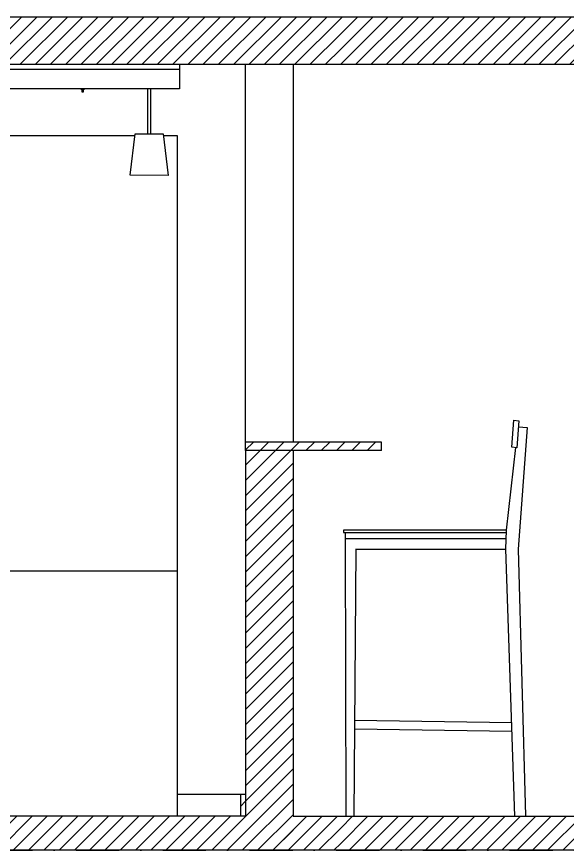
# Model space of a CAD drawing. Header units: millimetres. Extents: x 15064 to 17168, y 16262 to 17454.
# Drawn here: x 16500.8 to 16662.8, y 17181.3 to 17426.3 of the extents above; entities that cross this region are included whole.
import ezdxf

# ---------------------------------------------------------------- set-up
doc = ezdxf.new("R2010")
doc.units = ezdxf.units.MM
doc.linetypes.add('TRATTOPUNTO', pattern=[25.4, 12.7, -6.35, 0, -6.35])
for name, color, linetype in [('ACCESSORI - furniture', 81, 'Continuous'), ('muri', 30, 'Continuous'), ('muri non sezionati', 31, 'Continuous'), ('piastrelle', 11, 'Continuous'), ('sezioni', 235, 'Continuous')]:
    doc.layers.add(name, color=color, linetype=linetype)
pattern_1 = [(45, (-4e-12, 533.2703), (-2.24506403, 2.24506403), [])]
pattern_2 = [(45, (0, 533.2703), (-2.24506403, 2.24506403), [])]

msp = doc.modelspace()

# ---------------------------------------------------------------- hatches: boundary and pattern name
h = msp.add_hatch()
h.set_pattern_fill('ANSI31', color=256)
h.set_pattern_definition(pattern_2)
h.paths.add_polyline_path([(16608.12, 17301.26), (16568.12, 17301.26), (16568.12, 17298.76), (16608.12, 17298.76)])
at = {"layer": 'muri'}
h = msp.add_hatch(dxfattribs=at)
h.set_pattern_fill('ANSI31', color=256)
h.set_pattern_definition(pattern_1)
h.paths.add_polyline_path([(16268.62, 17181.26), (16582.12, 17181.26), (16582.12, 17298.76), (16568.12, 17298.76), (16568.12, 17191.26), (16282.62, 17191.26), (16282.62, 17412.26), (16568.12, 17412.26), (16596.12, 17412.26), (16596.12, 17426.26), (16268.62, 17426.26)])
h = msp.add_hatch(dxfattribs=at)
h.set_pattern_fill('ANSI31', color=256)
h.set_pattern_definition(pattern_2)
h.paths.add_polyline_path([(16880.36, 17426.26), (16596.12, 17426.26), (16596.12, 17412.26), (16866.36, 17412.26), (16866.36, 17191.26), (16596.12, 17191.26), (16596.12, 17181.26), (16880.36, 17181.26)])
at = {"layer": 'piastrelle'}
h = msp.add_hatch(dxfattribs=at)
h.set_pattern_fill('ANSI31', color=256)
h.set_pattern_definition(pattern_1)
h.paths.add_polyline_path([(16284.12, 17197.76), (16282.62, 17197.76), (16282.62, 17191.26), (16284.12, 17191.26)])
h.paths.add_polyline_path([(16568.12, 17197.76), (16566.62, 17197.76), (16566.62, 17191.26), (16568.12, 17191.26)])

# ---------------------------------------------------------------- linework, layer by layer
for p, q in [((16535.56, 17391.26), (16488.62, 17391.26)), ((16548.12, 17391.26), (16544, 17391.26)), ((16548.12, 17191.26), (16548.12, 17391.26)), ((16650.9, 17305.5), (16648.28, 17269.77)), ((16648.35, 17305.71), (16650.9, 17305.5)), ((16608.12, 17301.26), (16568.12, 17301.26)), ((16568.12, 17298.76), (16568.12, 17301.26)), ((16608.12, 17298.76), (16608.12, 17301.26)), ((16644.86, 17275.32), (16647.65, 17299.61)), ((16608.12, 17298.76), (16568.12, 17298.76)), ((16644.64, 17269.77), (16644.86, 17275.32)), ((16644.76, 17272.8), (16597.4, 17272.8)), ((16597.41, 17272.8), (16597.59, 17191.26)), ((16597.54, 17272.8), (16597.54, 17274.67)), ((16600.51, 17269.77), (16599.97, 17191.28)), ((16600.5, 17269.77), (16644.64, 17269.77)), ((16647.36, 17191.28), (16644.64, 17269.77)), ((16648.28, 17269.77), (16650.47, 17191.39)), ((16548.12, 17263.26), (16488.61, 17263.26)), ((16600.16, 17219.47), (16646.41, 17218.83)), ((16646.49, 17216.22), (16600.14, 17216.86)), ((16548.12, 17191.26), (16488.6, 17191.26)), ((16548.12, 17191.26), (16488.62, 17191.26))]:
    msp.add_line(p, q)
for points in [[(16647.03, 17307.68), (16648.48, 17307.53), (16647.93, 17299.59), (16646.48, 17299.73), (16647.03, 17307.68)], [(16644.86, 17275.32), (16596.94, 17275.32), (16596.94, 17274.67), (16644.84, 17274.67)]]:
    msp.add_lwpolyline(points)
at = {"layer": 'ACCESSORI - furniture'}
for p, q in [((16460.9, 17412.26), (16548.71, 17412.26)), ((16548.71, 17412.26), (16548.71, 17405.07)), ((16460.9, 17410.87), (16548.7, 17410.87)), ((16548.71, 17405.07), (16460.9, 17405.07)), ((16519.75, 17404.84), (16519.75, 17405.07)), ((16520.44, 17404.84), (16519.75, 17404.84)), ((16520.67, 17404.84), (16519.98, 17404.84)), ((16519.98, 17404.84), (16519.98, 17404.15)), ((16520.44, 17404.15), (16520.44, 17404.84)), ((16520.67, 17405.07), (16520.67, 17404.84)), ((16539.43, 17391.85), (16539.43, 17405.07)), ((16540.13, 17405.07), (16540.13, 17391.85)), ((16519.98, 17404.15), (16520.44, 17404.15)), ((16534.15, 17379.66), (16535.63, 17391.85)), ((16535.63, 17391.85), (16539.43, 17391.85)), ((16539.43, 17391.85), (16540.13, 17391.85)), ((16540.13, 17391.85), (16543.94, 17391.85)), ((16543.94, 17391.85), (16545.35, 17379.6)), ((16545.35, 17379.6), (16534.15, 17379.66))]:
    msp.add_line(p, q, dxfattribs=at)
at = {"layer": 'muri'}
for p, q in [((16268.62, 17426.26), (16582.12, 17426.26)), ((16582.12, 17426.26), (16596.12, 17426.26)), ((16582.12, 17426.26), (16880.36, 17426.26)), ((16282.62, 17412.26), (16568.12, 17412.26)), ((16568.12, 17412.26), (16582.12, 17412.26)), ((16568.12, 17412.26), (16596.12, 17412.26)), ((16568.12, 17412.26), (16866.36, 17412.26)), ((16582.12, 17302.26), (16582.12, 17302.26)), ((16568.12, 17298.76), (16568.12, 17191.26)), ((16582.12, 17298.76), (16568.12, 17298.76)), ((16582.12, 17298.76), (16582.12, 17191.26)), ((16568.12, 17191.26), (16282.62, 17191.26)), ((16582.12, 17191.26), (16596.12, 17191.26)), ((16596.12, 17191.26), (16866.36, 17191.26)), ((16880.36, 17181.26), (16268.62, 17181.26))]:
    msp.add_line(p, q, dxfattribs=at)
at = {"layer": 'muri', "linetype": 'Continuous'}
for p, q in [((16576.15, 17181.26), (16586.15, 17191.26)), ((16580.64, 17181.26), (16590.64, 17191.26)), ((16585.13, 17181.26), (16595.13, 17191.26)), ((16589.62, 17181.26), (16596.12, 17187.76)), ((16594.11, 17181.26), (16596.12, 17183.27))]:
    msp.add_line(p, q, dxfattribs=at)
at = {"layer": 'muri non sezionati'}
for p, q in [((16568.12, 17301.26), (16568.12, 17412.26)), ((16582.12, 17412.26), (16582.12, 17301.26))]:
    msp.add_line(p, q, dxfattribs=at)
at = {"layer": 'piastrelle'}
for p, q in [((16548.12, 17197.76), (16548.12, 17197.76)), ((16548.12, 17197.76), (16568.12, 17197.76)), ((16566.62, 17197.76), (16566.62, 17197.76)), ((16566.62, 17197.76), (16566.62, 17191.26))]:
    msp.add_line(p, q, dxfattribs=at)
at = {"layer": 'sezioni', "linetype": 'TRATTOPUNTO'}
for p, q in [((16237.79, 17426.26), (16915.2, 17426.26)), ((16237.79, 17181.26), (16915.2, 17181.26))]:
    msp.add_line(p, q, dxfattribs=at)

doc.saveas('drawing.dxf')
